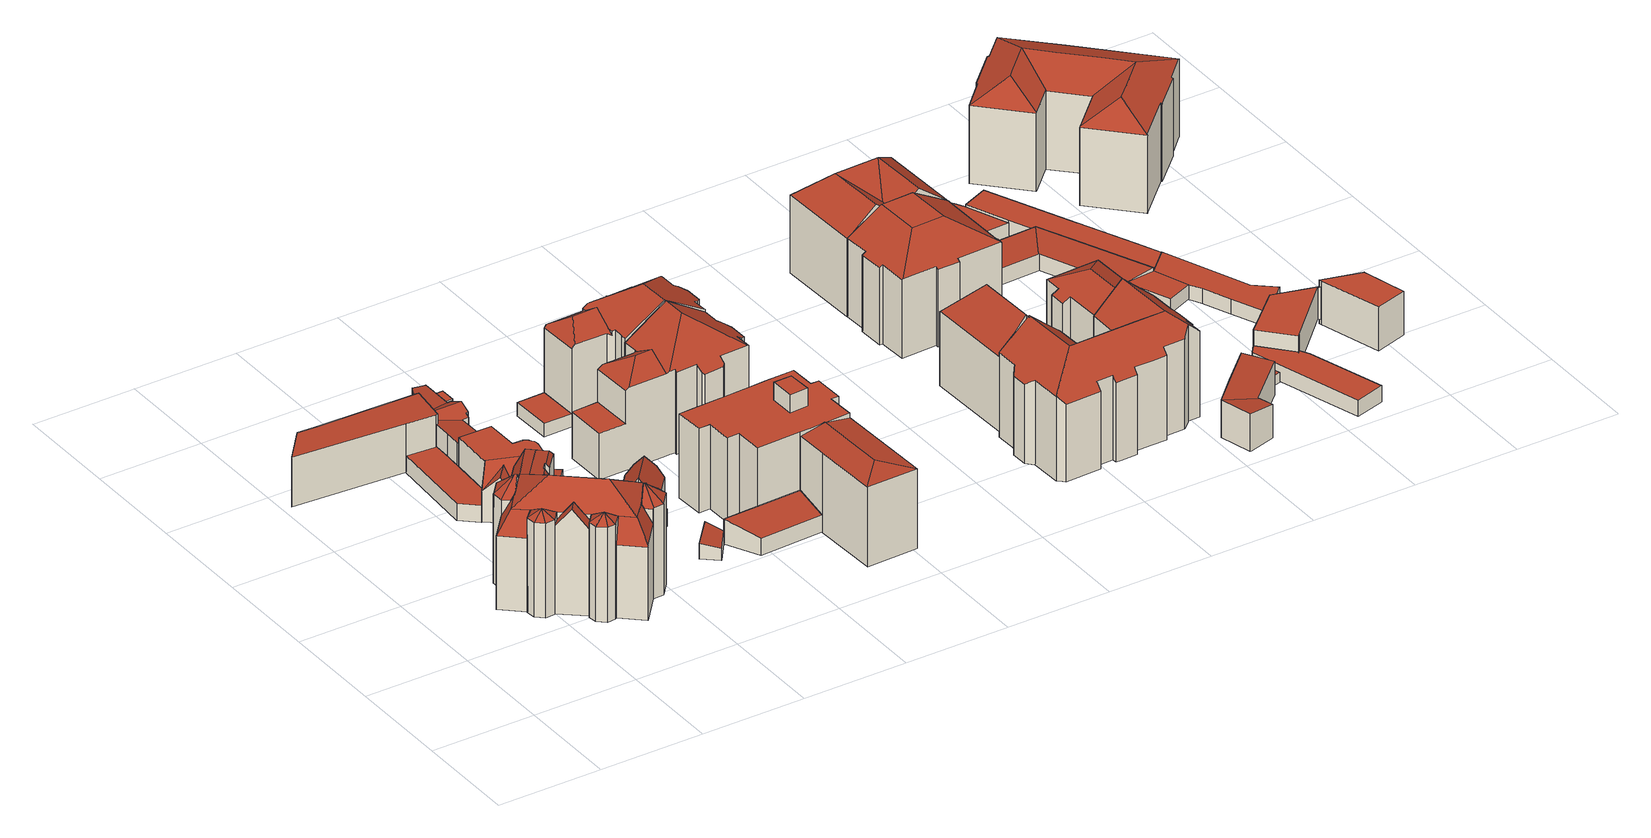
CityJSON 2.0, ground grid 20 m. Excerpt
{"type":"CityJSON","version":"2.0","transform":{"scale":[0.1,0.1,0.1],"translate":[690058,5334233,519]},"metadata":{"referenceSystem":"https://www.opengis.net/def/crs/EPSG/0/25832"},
"CityObjects":{
"building1":{"type":"Building","attributes":{"Gemeindeschluessel":"09162000","HoeheDach":"542.850","HoeheGrund":"520.800","Methode":"2000","NiedrigsteTraufeDesGebaeudes":"534.950","Geometrietyp2DReferenz":"3000","function":"31001_1000","roofType":"3400","measuredHeight":22.05,"storeysAboveGround":3},"geometry":[{"type":"MultiSurface","lod":"2","boundaries":[[[0,1,2,3]],[[4,5,6,7,8,9,10,11,12]],[[13,14,15,16]],[[17,18,19]],[[20,21,22,7,6]],[[23,24,25]],[[26,27,15]],[[28,29,30]],[[13,16,23,25,31]],[[32,33,34,35]],[[36,37,38,39]],[[40,41,42]],[[18,1,19]],[[43,40,42,44,45,46]],[[47,48,49,50,51]],[[52,53,54,55]],[[52,37,36,27,53]],[[56,57,28,58]],[[42,41,59,60,61,62]],[[63,64,65]],[[66,67,30,68,69]],[[70,18,17]],[[71,72,73,74]],[[75,76,77,78]],[[79,80,81,82]],[[83,84,85,66,69]],[[47,51,86,87,88,39,38]],[[43,41,40]],[[89,90,13,31,91]],[[92,93,94]],[[95,48,47,38,37,52,55,75,78,90,89,96,56,58,67,66,85,97,98,99,100,101,102,103,104,105,106,0,3,79,82,21,20,107,108,109,110,111]],[[45,112,113,114]],[[115,116,117]],[[24,118,119]],[[30,29,68]],[[23,15,27,120,121,60,59,68,118,24]],[[122,34,123]],[[63,124,125]],[[45,126,112]],[[29,118,68]],[[48,95,127,49]],[[128,29,57]],[[127,129,130]],[[71,74,131]],[[132,133,105,104]],[[22,70,17,19,134,135,71,131,8,7]],[[106,105,133,73,72,135,134]],[[18,2,1]],[[81,80,18]],[[21,82,81,70,22]],[[130,129,136,64,63,125,137]],[[123,138,139,92,94,61]],[[33,102,101,139,138,140]],[[107,20,6,5]],[[16,15,23]],[[96,128,57,56]],[[3,2,80,79]],[[49,130,50]],[[99,98,141,114,113]],[[42,62,44]],[[55,54,76,75]],[[26,15,14,77]],[[36,39,88,120,27]],[[33,140,123,34]],[[49,127,130]],[[131,142,61,60,121,124,143,144,8]],[[145,86,51,50,130,137,115,117]],[[83,69,68,59]],[[10,146,11]],[[32,103,102,33]],[[109,108,4,12]],[[125,124,121,120,116,115]],[[118,29,128]],[[135,72,71]],[[143,9,144]],[[76,26,77]],[[122,123,61,142]],[[110,109,12,11,146,147]],[[31,25,24,119,91]],[[27,26,53]],[[148,84,83,59,41,43]],[[98,97,148,46,141]],[[43,46,148]],[[87,86,145]],[[149,61,94]],[[110,147,65,64,136,111]],[[57,29,28]],[[132,35,34,122,142,131,74,73,133]],[[62,61,149]],[[70,81,18]],[[143,124,63]],[[45,114,141,46]],[[54,26,76]],[[100,99,113,112,126,93,92]],[[53,26,54]],[[80,2,18]],[[118,128,96,89,91,119]],[[77,14,13,90,78]],[[144,9,8]],[[107,5,4,108]],[[95,111,136,129,127]],[[125,115,137]],[[88,87,145,116,120]],[[104,103,32,35,132]],[[140,138,123]],[[117,116,145]],[[148,97,85,84]],[[58,28,30,67]],[[0,106,134,19,1]],[[147,146,10,9,143,63,65]],[[44,62,149,94,93,126,45]],[[92,139,101,100]]],"semantics":{"surfaces":[{"type":"WallSurface"},{"type":"RoofSurface"},{"type":"GroundSurface"}],"values":[0,1,0,1,0,0,1,1,1,1,0,0,1,1,0,0,0,0,1,0,0,1,1,0,0,0,0,0,0,0,2,1,0,0,1,1,1,0,1,1,0,1,1,1,0,1,0,1,1,0,1,1,0,0,0,0,0,1,0,0,0,1,1,1,1,1,1,1,1,0,0,1,1,0,0,1,1,0,1,1,1,0,0,0,0,0,1,1,0,1,0,1,1,0,1,1,0,0,0,0,0,0,1,0,1,0,0,0,0,1,1,0]}}]},
"building2":{"type":"Building","attributes":{"Gemeindeschluessel":"09162000","HoeheDach":"530.523","HoeheGrund":"520.420","Methode":"2000","NiedrigsteTraufeDesGebaeudes":"529.920","Geometrietyp2DReferenz":"3000","function":"31001_1000","roofType":"1000","measuredHeight":10.1,"storeysAboveGround":3},"geometry":[{"type":"MultiSurface","lod":"2","boundaries":[[[150,151,152,153]],[[154,155,156,157]],[[158,159,151,150]],[[160,161,162,163]],[[153,152,161,160]],[[153,160,163,154,157,164,158,150]],[[164,165,159,158]],[[161,152,151,159,165,156,155,162]],[[163,162,155,154]],[[157,156,165,164]]],"semantics":{"surfaces":[{"type":"WallSurface"},{"type":"GroundSurface"},{"type":"RoofSurface"}],"values":[0,0,0,0,0,1,0,2,0,0]}}]},
"building3":{"type":"Building","attributes":{"Gemeindeschluessel":"09162000","HoeheDach":"523.711","HoeheGrund":"520.400","Methode":"1000","NiedrigsteTraufeDesGebaeudes":"523.711","Geometrietyp2DReferenz":"3000","function":"31001_2000","roofType":"1000","measuredHeight":3.31},"geometry":[{"type":"MultiSurface","lod":"2","boundaries":[[[166,167,154,168]],[[169,166,168,170]],[[154,163,171,172,173,174,170,168]],[[175,176,174,173]],[[167,177,163,154]],[[166,169,176,175,178,179,177,167]],[[176,169,170,174]],[[177,179,171,163]],[[179,178,172,171]],[[178,175,173,172]]],"semantics":{"surfaces":[{"type":"WallSurface"},{"type":"GroundSurface"},{"type":"RoofSurface"}],"values":[0,0,1,0,0,2,0,0,0,0]}}]},
"building4":{"type":"Building","attributes":{"Gemeindeschluessel":"09162000","HoeheDach":"529.380","HoeheGrund":"520.530","Methode":"2000","NiedrigsteTraufeDesGebaeudes":"529.130","Geometrietyp2DReferenz":"3000","function":"31001_1000","roofType":"1000","measuredHeight":8.85,"storeysAboveGround":3},"geometry":[{"type":"MultiSurface","lod":"2","boundaries":[[[180,181,182,183]],[[184,185,186,187,188,189,190,191,192,180,183,193]],[[184,194,195,185]],[[190,196,197,191]],[[187,198,199,188]],[[193,200,194,184]],[[200,182,181,201,197,196,202,199,198,203,195,194]],[[189,202,196,190]],[[186,203,198,187]],[[191,197,201,192]],[[192,201,181,180]],[[183,182,200,193]],[[188,199,202,189]],[[185,195,203,186]]],"semantics":{"surfaces":[{"type":"WallSurface"},{"type":"GroundSurface"},{"type":"RoofSurface"}],"values":[0,1,0,0,0,0,2,0,0,0,0,0,0,0]}}]},
"building5":{"type":"Building","attributes":{"Gemeindeschluessel":"09162000","HoeheDach":"530.320","HoeheGrund":"520.520","Methode":"2000","NiedrigsteTraufeDesGebaeudes":"523.760","Geometrietyp2DReferenz":"3000","function":"31001_2000","roofType":"2100","measuredHeight":9.8},"geometry":[{"type":"MultiSurface","lod":"2","boundaries":[[[204,205,206,207,208]],[[205,204,209]],[[210,211,212,207,206,213,214,215]],[[214,216,215]],[[217,218,219,212]],[[219,208,207,212]],[[204,208,220,221,209]],[[205,209,222,223,215,216,213]],[[221,222,209]],[[224,193,225,226,218,217]],[[227,228,212,211]],[[213,216,214]],[[218,226,208,219]],[[210,184,193,224,229,227,211]],[[205,213,206]],[[228,230,231]],[[229,224,217,231,230]],[[229,230,228,227]],[[208,226,225,220]],[[228,231,217,212]],[[210,215,223,184]],[[222,221,220,225,193,184,223]]],"semantics":{"surfaces":[{"type":"RoofSurface"},{"type":"WallSurface"},{"type":"GroundSurface"}],"values":[0,1,1,0,0,1,0,0,1,1,1,0,1,2,1,0,1,1,0,0,1,1]}}]},
"building6":{"type":"Building","attributes":{"Gemeindeschluessel":"09162000","HoeheDach":"528.700","HoeheGrund":"520.520","Methode":"2000","NiedrigsteTraufeDesGebaeudes":"524.985","Geometrietyp2DReferenz":"3000","function":"31001_2000","roofType":"3400","measuredHeight":8.18},"geometry":[{"type":"MultiSurface","lod":"2","boundaries":[[[232,233,234,235,236,237,238]],[[233,232,239,240]],[[241,242,243,244]],[[245,237,236,246,247,248,249]],[[250,251,252,245,249]],[[185,186,253,254,255]],[[186,256,248,247,257,253]],[[258,259,252,251]],[[260,261,262,255,254,246,236,235]],[[260,263,264,261]],[[265,244,243,266,267]],[[258,251,250,256,186,185,268,264,263,234,233,240,241,244,265]],[[185,255,262,268]],[[232,238,269,266,243,242,239]],[[257,247,246]],[[268,262,261,264]],[[258,265,267,270,271,259]],[[270,267,266,269]],[[250,249,248,256]],[[253,257,246,254]],[[245,252,259,271,269,238,237]],[[269,271,270]],[[263,260,235,234]],[[240,239,242,241]]],"semantics":{"surfaces":[{"type":"WallSurface"},{"type":"RoofSurface"},{"type":"GroundSurface"}],"values":[0,0,0,1,0,0,0,0,1,0,0,2,0,1,0,0,0,1,0,1,1,0,0,0]}}]},
"building7":{"type":"Building","attributes":{"Gemeindeschluessel":"09162000","HoeheDach":"523.890","HoeheGrund":"520.790","Methode":"2000","NiedrigsteTraufeDesGebaeudes":"523.240","Geometrietyp2DReferenz":"3000","function":"31001_2000","roofType":"1000","measuredHeight":3.1},"geometry":[{"type":"MultiSurface","lod":"2","boundaries":[[[272,273,274,275]],[[276,277,273,272]],[[277,278,274,273]],[[272,275,279,276]],[[279,278,277,276]],[[275,274,278,279]]],"semantics":{"surfaces":[{"type":"WallSurface"},{"type":"RoofSurface"},{"type":"GroundSurface"}],"values":[0,0,1,2,0,0]}}]},
"building8":{"type":"Building","attributes":{"Gemeindeschluessel":"09162000","HoeheDach":"522.726","HoeheGrund":"520.490","Methode":"1000","NiedrigsteTraufeDesGebaeudes":"522.726","Geometrietyp2DReferenz":"3000","function":"31001_2000","roofType":"1000","measuredHeight":2.24},"geometry":[{"type":"MultiSurface","lod":"2","boundaries":[[[280,281,282,283]],[[284,280,283,244]],[[285,284,244,265]],[[265,244,283,282,286]],[[287,281,280,284,285]],[[281,287,286,282]],[[287,285,265,286]]],"semantics":{"surfaces":[{"type":"WallSurface"},{"type":"GroundSurface"},{"type":"RoofSurface"}],"values":[0,0,0,1,2,0,0]}}]},
"building9":{"type":"Building","attributes":{"Gemeindeschluessel":"09162000","HoeheDach":"525.695","HoeheGrund":"520.800","Methode":"1000","NiedrigsteTraufeDesGebaeudes":"524.093","Geometrietyp2DReferenz":"3000","function":"31001_2000","roofType":"2100","measuredHeight":4.89},"geometry":[{"type":"MultiSurface","lod":"2","boundaries":[[[288,289,290,291]],[[291,290,279,292]],[[293,294,289,288]],[[295,294,293,296]],[[295,296,292,279]],[[294,295,279,290,289]],[[296,293,288,291,292]]],"semantics":{"surfaces":[{"type":"WallSurface"},{"type":"GroundSurface"},{"type":"RoofSurface"}],"values":[0,0,0,0,0,1,2]}}]},
"building10":{"type":"Building","attributes":{"Gemeindeschluessel":"09162000","HoeheDach":"522.678","HoeheGrund":"520.120","Methode":"1000","NiedrigsteTraufeDesGebaeudes":"522.678","Geometrietyp2DReferenz":"3000","function":"31001_2000","roofType":"1000","measuredHeight":2.56},"geometry":[{"type":"MultiSurface","lod":"2","boundaries":[[[297,298,299,300]],[[297,300,301,302]],[[302,303,298,297]],[[303,304,299,298]],[[300,299,304,301]],[[301,304,303,302]]],"semantics":{"surfaces":[{"type":"WallSurface"},{"type":"GroundSurface"},{"type":"RoofSurface"}],"values":[0,1,0,2,0,0]}}]},
"building11":{"type":"Building","attributes":{"Gemeindeschluessel":"09162000","HoeheDach":"540.516","HoeheGrund":"520.620","Methode":"2000","NiedrigsteTraufeDesGebaeudes":"537.030","Geometrietyp2DReferenz":"3000","function":"31001_1000","roofType":"1000","measuredHeight":19.9,"storeysAboveGround":5},"geometry":[{"type":"MultiSurface","lod":"2","boundaries":[[[305,306,307,308,309,310,311,312,313,314,315,316,317,318,319,320,321,322,323,324,325,326,327,328],[329,330,331,332]],[[329,333,334,330]],[[331,335,336,332]],[[337,338,315,314,313,339]],[[310,309,308,340,341,342]],[[343,344,345,346,338,337,339,347,348,342,341,340,349,350,351,352,353,354,355,356,357,358,359]],[[359,320,319,343]],[[358,321,320,359]],[[343,319,318,344]],[[350,305,328,351]],[[332,336,333,329]],[[326,325,324,355,354,353]],[[335,334,333,336]],[[344,318,317,345]],[[346,345,317,316,315,338]],[[347,312,311,348]],[[323,322,357,356,355,324]],[[349,340,308,307,305,350]],[[339,313,312,347]],[[348,311,310,342]],[[327,326,353,352,351,328]],[[330,334,335,331]],[[307,306,305]],[[357,322,321,358]]],"semantics":{"surfaces":[{"type":"RoofSurface"},{"type":"WallSurface"},{"type":"GroundSurface"}],"values":[0,1,1,1,1,2,1,1,1,1,1,1,0,1,1,1,1,1,1,1,1,1,0,1]}}]},
"building12":{"type":"Building","attributes":{"Gemeindeschluessel":"09162000","HoeheDach":"522.094","HoeheGrund":"520.490","Methode":"1000","NiedrigsteTraufeDesGebaeudes":"522.094","Geometrietyp2DReferenz":"3000","function":"31001_2000","roofType":"1000","measuredHeight":1.6},"geometry":[{"type":"MultiSurface","lod":"2","boundaries":[[[360,361,362,363]],[[364,365,366,367]],[[367,360,363,364]],[[365,362,361,366]],[[366,361,360,367]],[[364,363,362,365]]],"semantics":{"surfaces":[{"type":"RoofSurface"},{"type":"GroundSurface"},{"type":"WallSurface"}],"values":[0,1,2,2,2,2]}}]},
"building13":{"type":"Building","attributes":{"Gemeindeschluessel":"09162000","HoeheDach":"537.073","HoeheGrund":"520.730","Methode":"2000","NiedrigsteTraufeDesGebaeudes":"536.185","Geometrietyp2DReferenz":"3000","function":"31001_9998","roofType":"3200","measuredHeight":16.34,"storeysAboveGround":4},"geometry":[{"type":"MultiSurface","lod":"2","boundaries":[[[368,369,370,371]],[[370,369,372,373]],[[374,375,376,377]],[[369,378,315,379,372]],[[373,372,379,376,375]],[[368,380,378,369]],[[381,371,370,373,375,374]],[[368,371,381,374,377,382,383,380]],[[383,315,378,380]],[[379,315,383,382,377,376]]],"semantics":{"surfaces":[{"type":"WallSurface"},{"type":"RoofSurface"},{"type":"GroundSurface"}],"values":[0,1,0,1,1,0,0,2,0,0]}}]},
"building14":{"type":"Building","attributes":{"Gemeindeschluessel":"09162000","HoeheDach":"540.960","HoeheGrund":"520.000","Methode":"2000","NiedrigsteTraufeDesGebaeudes":"529.129","Geometrietyp2DReferenz":"3000","function":"31001_1000","roofType":"3200","measuredHeight":20.96,"storeysAboveGround":4},"geometry":[{"type":"MultiSurface","lod":"2","boundaries":[[[384,385,386,387]],[[388,389,390,391]],[[392,393,394]],[[395,396,397,398,399,400]],[[401,402,403,404]],[[405,403,402,406,407,408,390,389,409,410,411,412,413]],[[414,415,416,417,418,419]],[[394,393,420,421,422,423,424]],[[425,426,427,428,429,430]],[[407,406,402,401,431,432]],[[433,434,435,436]],[[437,438,439,440,441,442,443,444,388,391,445,432,431,401,404,446,447,448,449,450,451,452,453,454,430,429,428,424,423,422,399,398,397,418,417,416,455]],[[451,450,449,448,447,446,405,413,456,433,436,457,458,384,387,452]],[[437,459,460,438]],[[384,458,461,385]],[[445,408,407,432]],[[421,400,399,422]],[[433,456,462,392,434]],[[416,415,463,455]],[[428,427,394,424]],[[452,387,386,453]],[[391,390,408,445]],[[442,441,464,411,410,443]],[[413,412,395,400,421,420,393,392,462,456]],[[455,463,459,437]],[[397,396,419,418]],[[386,385,461,425,430,454,453]],[[457,436,435,426,425,461,458]],[[440,465,464,441]],[[435,434,392,394,427,426]],[[409,389,388,444,443,410]],[[411,464,465,466,460,459,463,415,414,419,396,395,412]],[[404,403,405,446]],[[439,438,460,466,465,440]]],"semantics":{"surfaces":[{"type":"RoofSurface"},{"type":"WallSurface"},{"type":"GroundSurface"}],"values":[0,1,1,1,1,0,1,1,1,1,0,2,1,1,1,1,1,1,1,1,1,1,1,0,1,1,1,0,1,0,1,0,1,1]}}]},
"building15":{"type":"Building","attributes":{"Gemeindeschluessel":"09162000","HoeheDach":"534.380","HoeheGrund":"520.650","Methode":"3100","NiedrigsteTraufeDesGebaeudes":"534.380","Geometrietyp2DReferenz":"3000","function":"31001_2000","roofType":"1000","measuredHeight":13.73},"geometry":[{"type":"MultiSurface","lod":"2","boundaries":[[[355,353,467,468]],[[469,470,467,353]],[[471,472,355,468]],[[470,471,468,467]],[[471,470,469,472]],[[472,469,353,355]]],"semantics":{"surfaces":[{"type":"GroundSurface"},{"type":"WallSurface"},{"type":"RoofSurface"}],"values":[0,1,1,1,2,1]}}]},
"building16":{"type":"Building","attributes":{"Gemeindeschluessel":"09162000","HoeheDach":"523.580","HoeheGrund":"520.530","Methode":"2000","NiedrigsteTraufeDesGebaeudes":"523.580","Geometrietyp2DReferenz":"3000","function":"31001_2000","roofType":"1000","measuredHeight":3.05},"geometry":[{"type":"MultiSurface","lod":"2","boundaries":[[[473,474,475,367]],[[367,366,476,473]],[[367,475,477,366]],[[366,477,478,476]],[[474,478,477,475]],[[476,478,474,473]]],"semantics":{"surfaces":[{"type":"WallSurface"},{"type":"GroundSurface"},{"type":"RoofSurface"}],"values":[0,1,0,0,2,0]}}]},
"building17":{"type":"Building","attributes":{"Gemeindeschluessel":"09162000","HoeheDach":"541.240","HoeheGrund":"520.460","Methode":"2000","NiedrigsteTraufeDesGebaeudes":"535.153","Geometrietyp2DReferenz":"3000","function":"31001_1000","roofType":"3200","measuredHeight":20.78,"storeysAboveGround":4},"geometry":[{"type":"MultiSurface","lod":"2","boundaries":[[[479,480,481,482]],[[483,484,485,486,487,488,489,490,491,492,493,494,495,496]],[[497,498,499,500,501,502]],[[503,504,505]],[[506,507,508,481,480]],[[509,510,511,512]],[[513,514,515]],[[516,513,515,517,507,506]],[[518,519,510,509]],[[520,521,522,523]],[[524,488,487,525]],[[495,494,526,527,522,521,528,499,498,497,529,530,531]],[[532,489,488,524]],[[533,512,511,514,513,516,534]],[[491,490,535,536,537,492]],[[538,539,483,496,519,518]],[[540,525,487,486,485,541]],[[524,525,540,541,542,539,538,518,509,512,533,534,543,479,482,544,545,546,547,548,502,501,500,549,520,523,550,551,552,553,537,536,535,532]],[[549,528,521,520]],[[543,534,516,506,480,479]],[[507,517,503,505,508]],[[515,554,503,517]],[[511,510,519,496,495,531,504,503,554,515,514]],[[551,550,523,522,527,526]],[[535,490,489,532]],[[548,529,497,502]],[[547,530,529,548]],[[542,484,483,539]],[[553,493,492,537]],[[508,505,504,531,530,547,546,545,544,482,481]],[[494,493,553,552,551,526]],[[500,499,528,549]],[[541,485,484,542]]],"semantics":{"surfaces":[{"type":"WallSurface"},{"type":"RoofSurface"},{"type":"GroundSurface"}],"values":[0,1,0,0,1,0,0,1,0,0,0,1,0,0,0,0,0,2,0,0,1,0,1,0,0,0,0,0,0,0,0,0,0]}}]},
"building18":{"type":"Building","attributes":{"Gemeindeschluessel":"09162000","HoeheDach":"541.192","HoeheGrund":"520.570","Methode":"1000","NiedrigsteTraufeDesGebaeudes":"535.038","Geometrietyp2DReferenz":"3000","function":"31001_1000","roofType":"3200","measuredHeight":20.62,"storeysAboveGround":4},"geometry":[{"type":"MultiSurface","lod":"2","boundaries":[[[555,556,557,558]],[[559,560,561,562,563,564]],[[565,566,562,561]],[[555,558,567,564,563,562,566]],[[557,556,565,568,569]],[[569,568,560,559]],[[566,565,556,555]],[[567,569,559,564]],[[568,565,561,560]],[[558,557,569,567]]],"semantics":{"surfaces":[{"type":"WallSurface"},{"type":"GroundSurface"},{"type":"RoofSurface"}],"values":[0,0,0,1,2,2,0,0,2,0]}}]},
"building19":{"type":"Building","attributes":{"Gemeindeschluessel":"09162000","HoeheDach":"541.052","HoeheGrund":"519.480","Methode":"2000","NiedrigsteTraufeDesGebaeudes":"534.575","Geometrietyp2DReferenz":"3000","function":"31001_1000","roofType":"3100","measuredHeight":21.57,"storeysAboveGround":4},"geometry":[{"type":"MultiSurface","lod":"2","boundaries":[[[570,571,572,573,574,575]],[[576,577,578,579,580,581,582,583,572,571,570,584,585]],[[586,587,588,589,590,591,592,593,594,595]],[[596,597,598,599,600,601]],[[602,603,604,605]],[[606,607,608,609,589,588,587,586,579]],[[610,611,612,613,614,615,616,617,618,619,620,621,622,597,596,601,623,624,625,626,627,628,629,630,631,632,633,634,635,575,574,573,636,637,638,639,640,602,605,641,594,593,592,591,590,642,643,644,645,646,647,648,649,650,651]],[[652,653,647,646,645,654]],[[629,628,655,656,657,630]],[[658,595,594,641,605,604]],[[636,583,582,637]],[[624,659,660,625]],[[648,661,662,649]],[[600,663,659,624,623,601]],[[615,664,665,616]],[[656,655,666,667,660,659,663,600,599,598,668,669,670,671,672,673,665,608,607,606,579,578,657]],[[668,598,597,622,621,669]],[[585,584,570,575,635,634]],[[674,608,665,664,675,676,677,678,679,680,681,662,661,653,652]],[[657,578,577,632,631,630]],[[633,632,577,576,585,634]],[[682,639,638,581]],[[611,610,651,680,679,678]],[[644,683,654,645]],[[573,572,583,636]],[[627,666,655,628]],[[647,653,661,648]],[[617,616,665,673]],[[617,673,672,618]],[[618,672,671,619]],[[637,582,581,638]],[[639,682,684,640]],[[620,619,671,670,669,621]],[[667,666,627,626,625,660]],[[589,609,685,683,644,643,642,590]],[[608,674,652,654,683,685,609]],[[640,684,603,602]],[[681,680,651,650,649,662]],[[614,675,664,615]],[[613,676,675,614]],[[613,612,611,678,677,676]],[[586,595,658,604,603,684,682,581,580,579]]],"semantics":{"surfaces":[{"type":"WallSurface"},{"type":"RoofSurface"},{"type":"GroundSurface"}],"values":[0,1,0,0,0,1,2,0,0,0,0,0,0,0,0,1,0,0,1,0,0,0,0,0,0,0,0,0,0,0,0,0,0,0,0,1,0,0,0,0,0,1]}}]},
"building20":{"type":"Building","attributes":{"Gemeindeschluessel":"09162000","HoeheDach":"539.790","HoeheGrund":"520.430","Methode":"2000","NiedrigsteTraufeDesGebaeudes":"535.336","Geometrietyp2DReferenz":"3000","function":"31001_1000","roofType":"2100","measuredHeight":19.36,"storeysAboveGround":4},"geometry":[{"type":"MultiSurface","lod":"2","boundaries":[[[686,687,688,689]],[[690,691,692,693]],[[694,695,696,697]],[[691,698,699,700,701,702,703,692]],[[687,686,704,705,702,701,706,707]],[[691,690,708,698]],[[702,705,709,710,703]],[[711,704,686,689]],[[712,713,714,715]],[[697,696,716,707,706,717,718,719,715,714]],[[713,694,697,714]],[[720,719,718,721]],[[706,701,700,717]],[[722,716,696,695]],[[693,692,703,710]],[[723,721,718,717,700,699]],[[723,699,698,708]],[[705,704,711,709]],[[687,707,716,722,688]],[[712,715,719,720]],[[709,711,689,688,722,695,694,713,712,720,721,723,708,690,693,710]]],"semantics":{"surfaces":[{"type":"WallSurface"},{"type":"RoofSurface"},{"type":"GroundSurface"}],"values":[0,0,0,1,1,0,0,0,0,1,0,0,1,0,0,0,0,0,0,0,2]}}]},
"building21":{"type":"Building","attributes":{"Gemeindeschluessel":"09162000","HoeheDach":"540.111","HoeheGrund":"520.352","Methode":"2000","NiedrigsteTraufeDesGebaeudes":"535.483","Geometrietyp2DReferenz":"3000","function":"31001_9998","roofType":"3100","measuredHeight":19.76,"storeysAboveGround":5},"geometry":[{"type":"MultiSurface","lod":"2","boundaries":[[[724,725,726,727]],[[721,723,699,728,729,730,731]],[[728,699,726,725,732,733,734]],[[727,726,699,723]],[[728,734,735,729]],[[736,737,738,739]],[[733,732,740,737,736]],[[733,736,741,734]],[[721,731,739,738]],[[721,738,737,740,724,727,723]],[[725,724,740,732]],[[730,741,736,739,731]],[[735,734,741]],[[730,729,735,741]]],"semantics":{"surfaces":[{"type":"WallSurface"},{"type":"RoofSurface"},{"type":"GroundSurface"}],"values":[0,0,1,0,1,0,0,1,0,2,0,1,1,1]}}]},
"building22":{"type":"Building","attributes":{"Gemeindeschluessel":"09162000","HoeheDach":"536.418","HoeheGrund":"520.720","Methode":"2000","NiedrigsteTraufeDesGebaeudes":"532.720","Geometrietyp2DReferenz":"3000","function":"31001_1000","roofType":"3200","measuredHeight":15.7,"storeysAboveGround":4},"geometry":[{"type":"MultiSurface","lod":"2","boundaries":[[[742,743,744,745]],[[746,747,748,749]],[[750,751,752,753]],[[754,755,756,757,753,752]],[[758,748,747,759]],[[760,744,743,761,758,759,755,754,752,751]],[[762,763,749,748,764,765]],[[766,745,744,760,751,750]],[[767,768,769,761,743,742]],[[763,762,770,768,767,742,745,766,750,753,757,756,771,746,749]],[[772,769,768,770]],[[769,772,765,764,748,758,761]],[[762,765,772,770]],[[755,759,747,746,771,756]]],"semantics":{"surfaces":[{"type":"WallSurface"},{"type":"RoofSurface"},{"type":"GroundSurface"}],"values":[0,0,0,0,1,1,0,0,0,2,0,1,0,0]}}]},
"building23":{"type":"Building","attributes":{"Gemeindeschluessel":"09162000","HoeheDach":"527.945","HoeheGrund":"520.590","Methode":"2000","NiedrigsteTraufeDesGebaeudes":"527.084","Geometrietyp2DReferenz":"3000","function":"31001_2000","roofType":"1000","measuredHeight":7.36},"geometry":[{"type":"MultiSurface","lod":"2","boundaries":[[[773,774,775,776,777,778]],[[773,778,779,780,781,782]],[[783,784,782,785]],[[777,776,775,786,783,785,787,788,789]],[[789,779,778,777]],[[784,790,774,773,782]],[[783,786,775,774,790,784]],[[788,780,779,789]],[[782,781,780,788,787,785]]],"semantics":{"surfaces":[{"type":"WallSurface"},{"type":"RoofSurface"},{"type":"GroundSurface"}],"values":[0,1,0,2,0,1,0,0,0]}}]},
"building24":{"type":"Building","attributes":{"Gemeindeschluessel":"09162000","HoeheDach":"522.641","HoeheGrund":"520.710","Methode":"1000","NiedrigsteTraufeDesGebaeudes":"522.641","Geometrietyp2DReferenz":"3000","function":"31001_2000","roofType":"1000","measuredHeight":1.93},"geometry":[{"type":"MultiSurface","lod":"2","boundaries":[[[791,792,793,794]],[[795,796,797,798]],[[795,794,793,796]],[[797,792,791,798]],[[798,791,794,795]],[[796,793,792,797]]],"semantics":{"surfaces":[{"type":"RoofSurface"},{"type":"GroundSurface"},{"type":"WallSurface"}],"values":[0,1,2,2,2,2]}}]},
"building25":{"type":"Building","attributes":{"Gemeindeschluessel":"09162000","HoeheDach":"524.234","HoeheGrund":"520.320","Methode":"1000","NiedrigsteTraufeDesGebaeudes":"523.455","Geometrietyp2DReferenz":"3000","function":"31001_2000","roofType":"1000","measuredHeight":3.91},"geometry":[{"type":"MultiSurface","lod":"2","boundaries":[[[799,800,801,802]],[[801,803,804,805,806,802]],[[807,808,809,810,805,804]],[[811,812,813,814,815,816]],[[815,814,813,817,818,808,807,804,819]],[[820,821,816,815,819,822,800,799]],[[823,824,818,817,813,812]],[[809,808,818,824]],[[822,819,804,803,801,800]],[[824,823,812,811,816,821,820,799,802,806,805,810,809]]],"semantics":{"surfaces":[{"type":"WallSurface"},{"type":"RoofSurface"},{"type":"GroundSurface"}],"values":[0,0,0,0,1,0,0,0,1,2]}}]},
"building26":{"type":"Building","attributes":{"Gemeindeschluessel":"09162000","HoeheDach":"524.030","HoeheGrund":"520.780","Methode":"1000","NiedrigsteTraufeDesGebaeudes":"524.030","Geometrietyp2DReferenz":"3000","function":"31001_2000","roofType":"1000","measuredHeight":3.25},"geometry":[{"type":"MultiSurface","lod":"2","boundaries":[[[825,826,827,828]],[[829,830,831,832]],[[833,834,826,825]],[[835,836,837,838,839,840]],[[828,829,832,840,839,838,841,833,825]],[[832,831,835,840]],[[828,827,830,829]],[[842,834,833,841,838,837]],[[827,826,834,842,837,836,835,831,830]]],"semantics":{"surfaces":[{"type":"WallSurface"},{"type":"GroundSurface"},{"type":"RoofSurface"}],"values":[0,0,0,0,1,0,0,0,2]}}]},
"building27":{"type":"Building","attributes":{"Gemeindeschluessel":"09162000","HoeheDach":"523.050","HoeheGrund":"519.614","Methode":"1000","NiedrigsteTraufeDesGebaeudes":"523.050","Geometrietyp2DReferenz":"3000","function":"31001_2000","roofType":"1000","measuredHeight":3.44},"geometry":[{"type":"MultiSurface","lod":"2","boundaries":[[[843,844,845,846]],[[847,848,849,850]],[[851,852,853,854]],[[855,856,857,858]],[[846,859,860,861,862,863,864,855,858,865,866,851,854,867,847,850,868,843]],[[867,869,848,847]],[[846,845,870,859]],[[871,872,873,864,863,862]],[[861,874,871,862]],[[864,873,856,855]],[[875,876,852,851,866,865]],[[857,856,873,872,871,874,877,870,845,844,878,849,848,869,853,852,876,875]],[[850,849,878,868]],[[858,857,875,865]],[[860,859,870,877,874,861]],[[868,878,844,843]],[[854,853,869,867]]],"semantics":{"surfaces":[{"type":"WallSurface"},{"type":"GroundSurface"},{"type":"RoofSurface"}],"values":[0,0,0,0,1,0,0,0,0,0,0,2,0,0,0,0,0]}}]},
"building28":{"type":"Building","attributes":{"Gemeindeschluessel":"09162000","HoeheDach":"523.625","HoeheGrund":"520.760","Methode":"1000","NiedrigsteTraufeDesGebaeudes":"523.625","Geometrietyp2DReferenz":"3000","function":"31001_2000","roofType":"1000","measuredHeight":2.87},"geometry":[{"type":"MultiSurface","lod":"2","boundaries":[[[879,880,881,882,883,884]],[[885,886,887,881,880,879]],[[888,884,883,882,889,890]],[[890,886,885,888]],[[888,885,879,884]],[[887,886,890,889,882,881]]],"semantics":{"surfaces":[{"type":"WallSurface"},{"type":"RoofSurface"},{"type":"GroundSurface"}],"values":[0,1,2,0,0,0]}}]},
"building29":{"type":"Building","attributes":{"Gemeindeschluessel":"09162000","HoeheDach":"523.513","HoeheGrund":"520.490","Methode":"1000","NiedrigsteTraufeDesGebaeudes":"523.513","Geometrietyp2DReferenz":"3000","function":"31001_2000","roofType":"1000","measuredHeight":3.02},"geometry":[{"type":"MultiSurface","lod":"2","boundaries":[[[891,892,893,894]],[[895,896,897,891,894,898,899,900]],[[895,901,902,896]],[[894,893,903,898]],[[904,902,901,905,906,903,893,892]],[[896,902,904,897]],[[906,905,900,899,898,903]],[[895,900,905,901]],[[897,904,892,891]]],"semantics":{"surfaces":[{"type":"WallSurface"},{"type":"GroundSurface"},{"type":"RoofSurface"}],"values":[0,1,0,0,2,0,0,0,0]}}]},
"building30":{"type":"Building","attributes":{"Gemeindeschluessel":"09162000","HoeheDach":"527.089","HoeheGrund":"520.900","Methode":"1000","NiedrigsteTraufeDesGebaeudes":"527.089","Geometrietyp2DReferenz":"3000","function":"31001_9998","roofType":"1000","measuredHeight":6.19,"storeysAboveGround":1},"geometry":[{"type":"MultiSurface","lod":"2","boundaries":[[[907,908,909,910]],[[911,912,913,914]],[[915,916,917,918]],[[919,920,912,911,921,922]],[[923,907,910,924,922,921,911,914,915,918]],[[914,913,916,915]],[[925,909,908,926,917,916,913,912,920,919]],[[918,917,926,923]],[[924,910,909,925,919,922]],[[923,926,908,907]]],"semantics":{"surfaces":[{"type":"WallSurface"},{"type":"GroundSurface"},{"type":"RoofSurface"}],"values":[0,0,0,0,1,0,2,0,0,0]}}]},
"building31":{"type":"Building","attributes":{"Gemeindeschluessel":"09162000","HoeheDach":"523.618","HoeheGrund":"520.740","Methode":"1000","NiedrigsteTraufeDesGebaeudes":"523.618","Geometrietyp2DReferenz":"3000","function":"31001_2000","roofType":"1000","measuredHeight":2.88},"geometry":[{"type":"MultiSurface","lod":"2","boundaries":[[[927,928,929,930]],[[886,931,932,933,927,930,934,881]],[[935,931,886,936]],[[930,929,937,934]],[[938,932,931,935]],[[936,886,881,939]],[[940,938,935,936,939,937,929,928]],[[881,934,937,939]],[[940,933,932,938]],[[940,928,927,933]]],"semantics":{"surfaces":[{"type":"WallSurface"},{"type":"RoofSurface"},{"type":"GroundSurface"}],"values":[0,1,0,0,0,0,2,0,0,0]}}]},
"building32":{"type":"Building","attributes":{"Gemeindeschluessel":"09162000","HoeheDach":"528.394","HoeheGrund":"519.852","Methode":"1000","NiedrigsteTraufeDesGebaeudes":"528.394","Geometrietyp2DReferenz":"3000","function":"31001_1000","roofType":"1000","measuredHeight":8.54,"storeysAboveGround":3},"geometry":[{"type":"MultiSurface","lod":"2","boundaries":[[[941,942,943,944]],[[942,941,945,946]],[[947,948,944,943]],[[941,944,948,949,950,945]],[[943,942,946,951,952,947]],[[950,951,946,945]],[[952,949,948,947]],[[951,950,949,952]]],"semantics":{"surfaces":[{"type":"WallSurface"},{"type":"RoofSurface"},{"type":"GroundSurface"}],"values":[0,0,0,1,2,0,0,0]}}]},
"building33":{"type":"Building","attributes":{"Gemeindeschluessel":"09162000","HoeheDach":"538.740","HoeheGrund":"520.430","Methode":"2000","NiedrigsteTraufeDesGebaeudes":"535.452","Geometrietyp2DReferenz":"3000","function":"31001_1000","roofType":"3200","measuredHeight":18.31,"storeysAboveGround":3},"geometry":[{"type":"MultiSurface","lod":"2","boundaries":[[[953,954,955,956,957,958]],[[959,960,961,962]],[[963,964,965,966,967,968]],[[969,970,971,972,973,974]],[[975,976,977,978,979,980,981,968,967,982,983,984]],[[985,986,982,967,966,987,988,989,990]],[[973,972,991,990,992,993]],[[988,987,966,965,994,995,996,989]],[[960,975,984,997,961]],[[998,999,958,957]],[[1000,1001,1002,1003,1004,1005,1006,991,972,971]],[[1007,1008,979,978,977,1009]],[[984,983,982,1005,1004,1010,997]],[[961,997,1010,1004,1003,1011,1012,962]],[[1006,1005,982,986,985,990,991]],[[981,980,1013,1014,963,968]],[[1013,980,979,1008]],[[964,963,1014,1013,1008,1007,1009,1015,1016,959,962,1012,1011,1003,1002,1001,1000,971,970,969,1017,1018,1019,1020,998,957,956,955,996,995,994,965]],[[1021,1022,1018,1017]],[[1022,1023,1024,999,998,1020,1019,1018]],[[993,992,990,989,954,953,958,999,1024,1023,1022,1021]],[[969,974,1021,1017]],[[974,973,993,1021]],[[955,954,989,996]],[[959,1016,1015,1009,977,976,975,960]]],"semantics":{"surfaces":[{"type":"WallSurface"},{"type":"RoofSurface"},{"type":"GroundSurface"}],"values":[0,0,0,0,1,1,1,0,1,0,0,0,1,0,1,0,0,2,0,0,1,0,1,0,0]}}]}
},
"vertices":[
[296,341,18],[296,341,160],[311,341,160],[311,341,18],[367,297,160],[367,287,170],[358,277,170],[356,279,165],[362,248,202],[366,244,211],[410,295,211],[406,320,183],[395,330,160],[232,188,188],[232,187,202],[247,205,202],[247,205,188],[303,314,180],[310,322,180],[293,337,160],[358,277,18],[325,306,18],[325,306,164],[238,212,202],[212,235,202],[225,224,224],[255,178,218],[281,176,202],[155,235,202],[175,244,218],[153,253,202],[210,206,224],[277,375,193],[305,407,192],[296,406,202],[270,375,202],[266,159,160],[266,159,18],[306,124,18],[306,124,160],[174,324,191],[174,324,202],[182,333,202],[169,327,191],[195,348,222],[192,350,222],[157,338,191],[349,174,18],[370,176,18],[370,176,195],[350,174,195],[349,174,194],[264,157,18],[264,157,202],[247,156,202],[247,156,18],[169,222,18],[169,222,202],[155,235,18],[146,291,202],[223,296,239],[216,373,202],[208,364,202],[375,236,193],[390,223,193],[390,223,162],[155,254,18],[153,253,18],[170,271,202],[155,254,161],[327,308,160],[254,347,192],[264,359,192],[259,363,202],[250,351,202],[232,168,18],[232,168,202],[230,185,203],[230,185,18],[329,326,18],[329,326,160],[331,312,160],[331,312,18],[116,288,161],[115,289,160],[115,289,18],[349,174,193],[349,174,163],[307,125,163],[188,225,18],[232,188,18],[188,225,188],[200,386,162],[200,386,191],[211,377,191],[392,201,18],[187,223,18],[157,338,18],[156,360,18],[178,385,18],[200,386,18],[255,450,18],[305,407,18],[277,375,18],[267,375,18],[258,364,18],[292,335,18],[367,287,18],[367,297,18],[395,330,18],[445,287,18],[389,222,18],[178,385,192],[178,385,191],[157,360,191],[340,195,202],[333,187,202],[333,187,193],[203,242,202],[203,242,188],[305,155,202],[299,231,239],[268,404,215],[266,432,202],[375,236,202],[368,228,202],[199,386,192],[392,201,195],[187,223,202],[389,221,195],[356,210,222],[246,347,203],[267,375,204],[258,364,204],[292,335,164],[264,359,164],[389,222,195],[354,212,222],[267,440,192],[255,450,162],[271,437,192],[156,360,191],[218,345,215],[370,240,202],[366,244,202],[337,184,193],[435,296,183],[445,287,162],[157,338,160],[216,373,191],
[285,788,14],[285,788,115],[289,788,115],[289,788,14],[225,728,14],[225,728,109],[10,743,110],[10,743,14],[92,793,14],[92,793,115],[285,724,14],[285,724,109],[282,724,109],[282,724,14],[55,795,14],[55,795,115],
[214,559,47],[225,728,47],[214,559,14],[245,531,47],[245,531,14],[281,690,14],[279,657,14],[279,652,14],[274,565,14],[279,652,47],[274,565,47],[282,724,47],[279,657,47],[281,690,47],
[380,573,15],[380,573,101],[380,568,101],[380,568,15],[274,565,15],[279,652,15],[344,654,15],[344,591,15],[364,590,15],[368,589,15],[373,586,15],[376,582,15],[379,578,15],[366,512,15],[274,565,104],[279,652,104],[373,586,101],[376,582,101],[344,591,102],[364,590,102],[366,512,102],[379,578,101],[368,589,102],[344,654,102],
[298,500,85],[297,498,80],[292,493,63],[343,452,63],[349,459,85],[302,504,85],[245,531,15],[343,452,15],[343,452,48],[292,493,75],[269,512,103],[245,531,75],[295,542,103],[437,470,61],[385,501,61],[349,459,50],[346,524,89],[328,534,89],[328,534,113],[274,565,107],[437,470,15],[366,512,87],[385,501,85],[466,341,15],[466,341,48],[493,353,15],[493,353,49],[438,469,61],
[289,788,90],[289,788,15],[285,724,15],[285,724,91],[286,738,90],[287,751,97],[288,764,90],[285,788,91],[285,788,15],[313,844,15],[313,844,87],[333,844,84],[333,844,15],[349,751,97],[332,722,83],[344,722,83],[344,731,87],[349,731,87],[349,731,15],[349,775,15],[349,775,85],[344,654,60],[332,653,83],[279,652,92],[344,731,15],[344,722,60],[348,775,15],[348,775,85],[282,724,91],[281,690,91],[279,657,92],[282,724,15],[281,690,15],[347,844,15],[340,844,83],[347,844,71],[279,657,15],[340,780,83],[348,780,69],[348,780,83],
[479,236,18],[479,236,49],[524,287,49],[524,287,18],[508,212,18],[508,212,42],[539,253,43],[539,253,18],
[332,874,37],[393,875,37],[393,875,15],[332,874,15],[333,844,37],[347,844,37],[393,845,15],[393,845,37],
[692,258,67],[692,258,18],[607,255,18],[607,255,67],[539,253,67],[694,195,51],[694,195,18],[571,190,18],[571,190,51],
[478,699,11],[478,699,37],[476,778,37],[476,778,11],[530,779,11],[532,700,11],[532,700,37],[530,779,37],
[559,358,180],[580,359,180],[580,358,180],[581,358,180],[581,311,180],[581,308,180],[606,309,180],[607,255,180],[692,258,180],[712,259,180],[743,260,180],[747,260,180],[792,262,180],[790,315,180],[805,315,180],[804,373,180],[788,373,180],[787,423,180],[743,422,180],[729,421,180],[707,420,180],[657,418,180],[579,415,180],[556,414,180],[709,364,180],[744,365,180],[746,318,180],[710,316,180],[709,364,215],[744,365,215],[746,318,215],[710,316,215],[712,259,16],[743,260,16],[692,258,16],[581,358,16],[581,311,16],[581,308,16],[805,315,16],[790,315,16],[792,262,16],[747,260,16],[607,255,16],[606,309,16],[580,358,16],[559,358,16],[556,414,16],[579,415,16],[657,418,16],[707,420,16],[729,421,16],[743,422,16],[787,423,16],[788,373,16],[804,373,16],
[693,444,31],[692,479,31],[611,476,31],[612,440,31],[612,440,15],[611,476,15],[692,479,15],[693,444,15],
[798,69,17],[798,69,172],[699,66,172],[699,66,17],[747,118,181],[699,67,172],[694,195,17],[694,195,172],[692,258,172],[692,258,17],[792,262,172],[742,260,181],[792,262,17],[699,67,17],[742,260,17],[743,260,17],
[534,541,101],[532,622,101],[481,620,101],[482,540,101],[719,528,10],[719,528,161],[716,524,159],[716,524,10],[613,629,168],[613,633,168],[613,633,165],[694,665,220],[773,667,169],[773,667,10],[694,665,10],[613,662,10],[613,662,168],[673,539,10],[673,539,169],[632,537,169],[632,537,10],[632,542,172],[673,537,168],[674,526,161],[677,522,158],[719,538,168],[719,540,169],[775,542,169],[695,619,220],[622,542,172],[776,634,168],[783,634,163],[783,634,10],[776,634,10],[774,634,10],[774,634,169],[613,634,168],[612,662,168],[612,662,10],[613,634,10],[613,633,10],[536,622,167],[542,622,171],[605,625,170],[605,625,10],[542,622,10],[536,622,10],[673,537,10],[674,526,10],[615,542,169],[614,585,195],[582,584,195],[541,541,169],[797,587,10],[785,575,10],[777,575,10],[776,575,10],[777,542,10],[775,542,10],[719,540,10],[719,538,10],[677,522,10],[632,542,10],[622,542,10],[615,542,10],[541,541,10],[537,541,10],[534,541,10],[482,540,10],[481,620,10],[532,622,10],[796,623,10],[615,542,168],[537,541,167],[534,541,165],[797,587,155],[785,575,163],[532,622,165],[614,585,168],[796,623,155],[777,542,169],[776,575,169],[777,575,168],
[657,433,16],[729,435,16],[657,418,154],[657,433,154],[729,435,154],[729,421,154],
[785,447,15],[785,447,46],[693,444,46],[784,483,15],[692,479,46],[784,483,46],
[532,700,15],[532,700,163],[530,779,163],[530,779,15],[773,667,174],[773,668,174],[771,701,174],[773,701,173],[780,701,169],[792,714,162],[791,747,162],[779,758,169],[771,758,173],[770,758,174],[769,791,174],[767,791,175],[690,725,222],[692,665,222],[666,788,175],[666,791,173],[666,801,166],[666,801,15],[666,791,15],[666,788,15],[607,773,173],[607,781,173],[607,781,168],[538,700,170],[560,739,196],[534,779,168],[613,674,15],[613,674,175],[613,692,176],[613,692,15],[609,695,165],[609,695,173],[609,707,173],[602,701,169],[608,740,196],[613,662,15],[613,662,175],[706,805,15],[706,805,163],[709,802,166],[709,802,15],[792,714,15],[780,701,15],[710,789,175],[710,792,173],[669,804,163],[625,787,175],[625,782,179],[617,781,179],[791,747,15],[609,695,15],[602,701,15],[779,758,15],[771,758,15],[770,758,15],[692,665,15],[773,667,15],[773,701,15],[771,701,15],[773,668,15],[538,700,15],[534,779,15],[607,781,15],[617,781,15],[625,782,15],[625,787,15],[669,804,15],[710,792,15],[710,789,15],[767,791,15],[769,791,15],[608,740,173],
[1219,302,16],[1219,302,161],[1169,300,217],[1169,300,16],[1109,298,161],[1104,468,161],[1104,469,160],[1104,469,16],[1104,468,16],[1109,298,16],[1214,472,161],[1214,472,16],[1164,300,16],[1161,415,222],[1164,300,222],
[1099,239,159],[1107,249,166],[1110,253,169],[1110,253,5],[1107,249,5],[1099,239,5],[1108,198,166],[1112,194,169],[1114,134,169],[1173,184,220],[1171,235,220],[1169,300,220],[1164,300,216],[1109,298,169],[1099,233,159],[1100,207,158],[1232,235,168],[1235,235,168],[1302,236,168],[1303,236,168],[1303,236,5],[1302,236,5],[1235,235,5],[1232,235,5],[1230,235,5],[1230,235,170],[1238,128,5],[1270,129,5],[1270,129,159],[1238,128,159],[1228,128,159],[1228,128,5],[1234,252,5],[1234,252,166],[1229,248,171],[1229,248,5],[1237,185,221],[1304,187,221],[1364,189,220],[1303,238,166],[1429,243,5],[1430,207,5],[1425,207,5],[1416,206,5],[1419,169,5],[1394,168,5],[1394,166,5],[1378,151,5],[1335,150,5],[1335,140,5],[1306,139,5],[1270,139,5],[1270,135,5],[1227,134,5],[1227,137,5],[1195,136,5],[1195,133,5],[1195,124,5],[1126,122,5],[1117,131,5],[1114,133,5],[1114,134,5],[1112,194,5],[1108,198,5],[1100,207,5],[1099,233,5],[1109,298,5],[1164,300,5],[1169,300,5],[1219,302,5],[1232,303,5],[1229,237,5],[1303,238,5],[1303,239,5],[1302,309,5],[1324,310,5],[1359,311,5],[1420,312,5],[1420,308,5],[1421,260,5],[1422,261,5],[1428,261,5],[1359,311,220],[1420,312,166],[1324,310,188],[1126,122,156],[1117,131,166],[1114,133,169],[1229,237,170],[1227,137,169],[1195,136,169],[1420,308,166],[1421,260,167],[1227,134,166],[1394,168,195],[1394,166,195],[1195,124,156],[1195,133,166],[1270,135,166],[1270,139,170],[1306,139,169],[1335,140,169],[1335,150,180],[1378,151,180],[1362,241,220],[1419,169,172],[1416,206,173],[1425,207,166],[1430,207,161],[1429,243,161],[1428,261,160],[1422,261,166],[1219,302,177],[1302,309,168],[1232,303,166],[1303,239,166],
[1169,572,165],[1169,578,168],[1169,578,14],[1169,572,14],[1296,595,14],[1296,595,170],[1300,595,167],[1300,595,14],[1092,631,14],[1098,631,14],[1098,631,167],[1092,631,163],[1296,733,167],[1296,739,167],[1226,736,208],[1229,648,208],[1299,582,168],[1300,582,167],[1211,573,165],[1211,579,168],[1166,646,208],[1102,575,168],[1296,733,14],[1211,579,14],[1300,582,14],[1211,573,14],[1097,681,14],[1091,681,14],[1091,681,163],[1097,681,167],[1100,575,167],[1163,734,208],[1095,732,167],[1095,731,167],[1095,731,14],[1095,732,14],[1100,575,14],[1296,739,14],
[1298,740,14],[1298,740,165],[1298,739,165],[1298,739,14],[1239,737,211],[1196,735,179],[1153,734,211],[1095,732,165],[1293,903,165],[1292,903,165],[1235,854,211],[1194,778,179],[1090,897,165],[1090,897,14],[1095,734,14],[1095,734,165],[1293,903,14],[1149,852,211],
[1324,310,17],[1324,310,145],[1321,408,146],[1321,408,17],[1319,476,17],[1319,476,145],[1422,479,145],[1422,479,17],[1306,408,17],[1306,408,137],[1306,441,137],[1306,441,17],[1319,441,145],[1320,441,145],[1320,441,17],[1319,441,17],[1372,425,174],[1319,475,145],[1320,408,145],[1375,311,174],[1428,308,17],[1427,312,17],[1427,312,145],[1428,308,145],[1320,408,17],[1375,311,17],[1420,312,17],[1420,312,149],[1420,308,17],[1319,475,17],[1420,308,149],
[1467,62,81],[1475,35,81],[1475,35,16],[1467,62,16],[1466,65,16],[1466,65,81],[1550,144,81],[1511,185,89],[1449,126,89],[1404,82,89],[1421,20,16],[1421,20,89],[1404,82,16],[1423,20,16],[1449,126,16],[1511,185,16],[1550,144,16],[1423,20,89],
[1552,164,36],[1577,170,36],[1560,228,36],[1538,207,36],[1538,207,17],[1560,228,17],[1577,170,17],[1552,164,17],
[1334,677,13],[1334,677,45],[1332,740,52],[1332,740,13],[1409,743,52],[1473,745,52],[1473,745,13],[1409,743,13],[1501,682,52],[1566,533,52],[1566,533,13],[1501,682,13],[1472,600,13],[1502,528,13],[1502,528,45],[1472,600,45],[1438,680,45],[1438,680,13],[1503,528,45],[1508,528,45],[1437,680,45],[1436,680,13],[1437,680,13],[1436,680,45],[1503,528,13],[1508,528,13],
[1683,27,18],[1683,27,50],[1626,10,50],[1626,10,18],[1560,228,18],[1560,228,50],[1574,245,50],[1574,245,18],[1638,174,18],[1638,174,50],[1626,188,50],[1626,189,50],[1629,191,50],[1629,191,18],[1626,189,18],[1626,188,18],[1636,177,18],[1636,177,50],
[1452,794,6],[1452,794,40],[1394,792,40],[1394,792,6],[1412,891,6],[1412,891,40],[1418,879,40],[1418,879,6],[1382,920,6],[1382,920,40],[1393,912,40],[1393,912,6],[1383,861,6],[1383,861,40],[1373,876,40],[1373,876,6],[1392,791,6],[1374,817,6],[1368,825,6],[1370,826,6],[1373,831,6],[1383,844,6],[1357,890,6],[1373,909,6],[1406,900,6],[1420,874,6],[1406,900,40],[1392,791,40],[1370,826,40],[1373,831,40],[1383,844,40],[1368,825,40],[1357,890,40],[1373,909,40],[1374,817,40],[1420,874,40],
[1508,528,46],[1565,533,46],[1566,533,46],[1566,533,18],[1565,533,18],[1508,528,18],[1542,444,46],[1591,465,46],[1578,501,46],[1542,444,18],[1578,501,18],[1591,465,18],
[1420,874,15],[1420,874,45],[1469,895,45],[1469,895,15],[1566,533,15],[1473,745,15],[1452,794,15],[1543,725,15],[1588,622,15],[1609,574,15],[1566,533,45],[1473,745,45],[1543,725,45],[1452,794,45],[1609,574,45],[1588,622,45],
[1629,191,19],[1629,191,81],[1626,188,81],[1626,188,19],[1655,320,19],[1655,320,81],[1736,297,81],[1736,297,19],[1737,297,19],[1737,297,81],[1738,293,81],[1738,293,19],[1574,245,81],[1605,274,81],[1605,274,19],[1574,245,19],[1734,296,19],[1575,244,19],[1575,244,81],[1734,296,81],
[1713,378,46],[1713,378,17],[1675,410,17],[1675,410,46],[1603,443,46],[1625,391,46],[1655,320,46],[1609,574,46],[1603,443,17],[1591,465,17],[1609,574,17],[1625,391,17],[1566,533,17],[1655,320,17],
[1812,276,94],[1812,276,9],[1737,297,9],[1737,297,94],[1812,275,94],[1812,275,9],[1738,293,9],[1738,293,94],[1773,173,94],[1834,191,94],[1834,191,9],[1773,173,9],
[1597,1075,166],[1597,1074,166],[1597,1074,14],[1597,1075,14],[1595,1077,14],[1595,1077,165],[1682,728,14],[1682,728,166],[1602,810,166],[1602,810,14],[1812,855,14],[1853,896,14],[1854,897,14],[1854,897,166],[1853,896,167],[1812,855,167],[1566,885,14],[1567,886,14],[1616,934,14],[1616,934,167],[1567,886,167],[1566,885,166],[1682,729,167],[1751,796,167],[1754,799,167],[1755,798,166],[1756,797,165],[1814,853,165],[1813,854,166],[1763,887,197],[1711,836,197],[1683,809,197],[1669,983,197],[1722,929,197],[1774,980,166],[1721,1034,166],[1640,1116,166],[1629,1025,197],[1617,933,166],[1577,974,197],[1568,965,197],[1774,980,14],[1721,1034,14],[1640,1116,14],[1603,810,167],[1535,1018,14],[1535,1018,165],[1617,933,14],[1671,879,14],[1671,878,14],[1672,878,14],[1672,878,167],[1671,878,166],[1671,879,166],[1755,798,14],[1756,797,14],[1754,799,14],[1671,877,167],[1671,877,14],[1603,810,14],[1814,853,14],[1813,854,14],[1751,796,14],[1682,729,14],[1487,966,14],[1533,1012,14],[1534,1013,14],[1535,1017,14],[1487,966,166],[1533,1012,166],[1534,1013,166],[1535,1017,165]
]}
